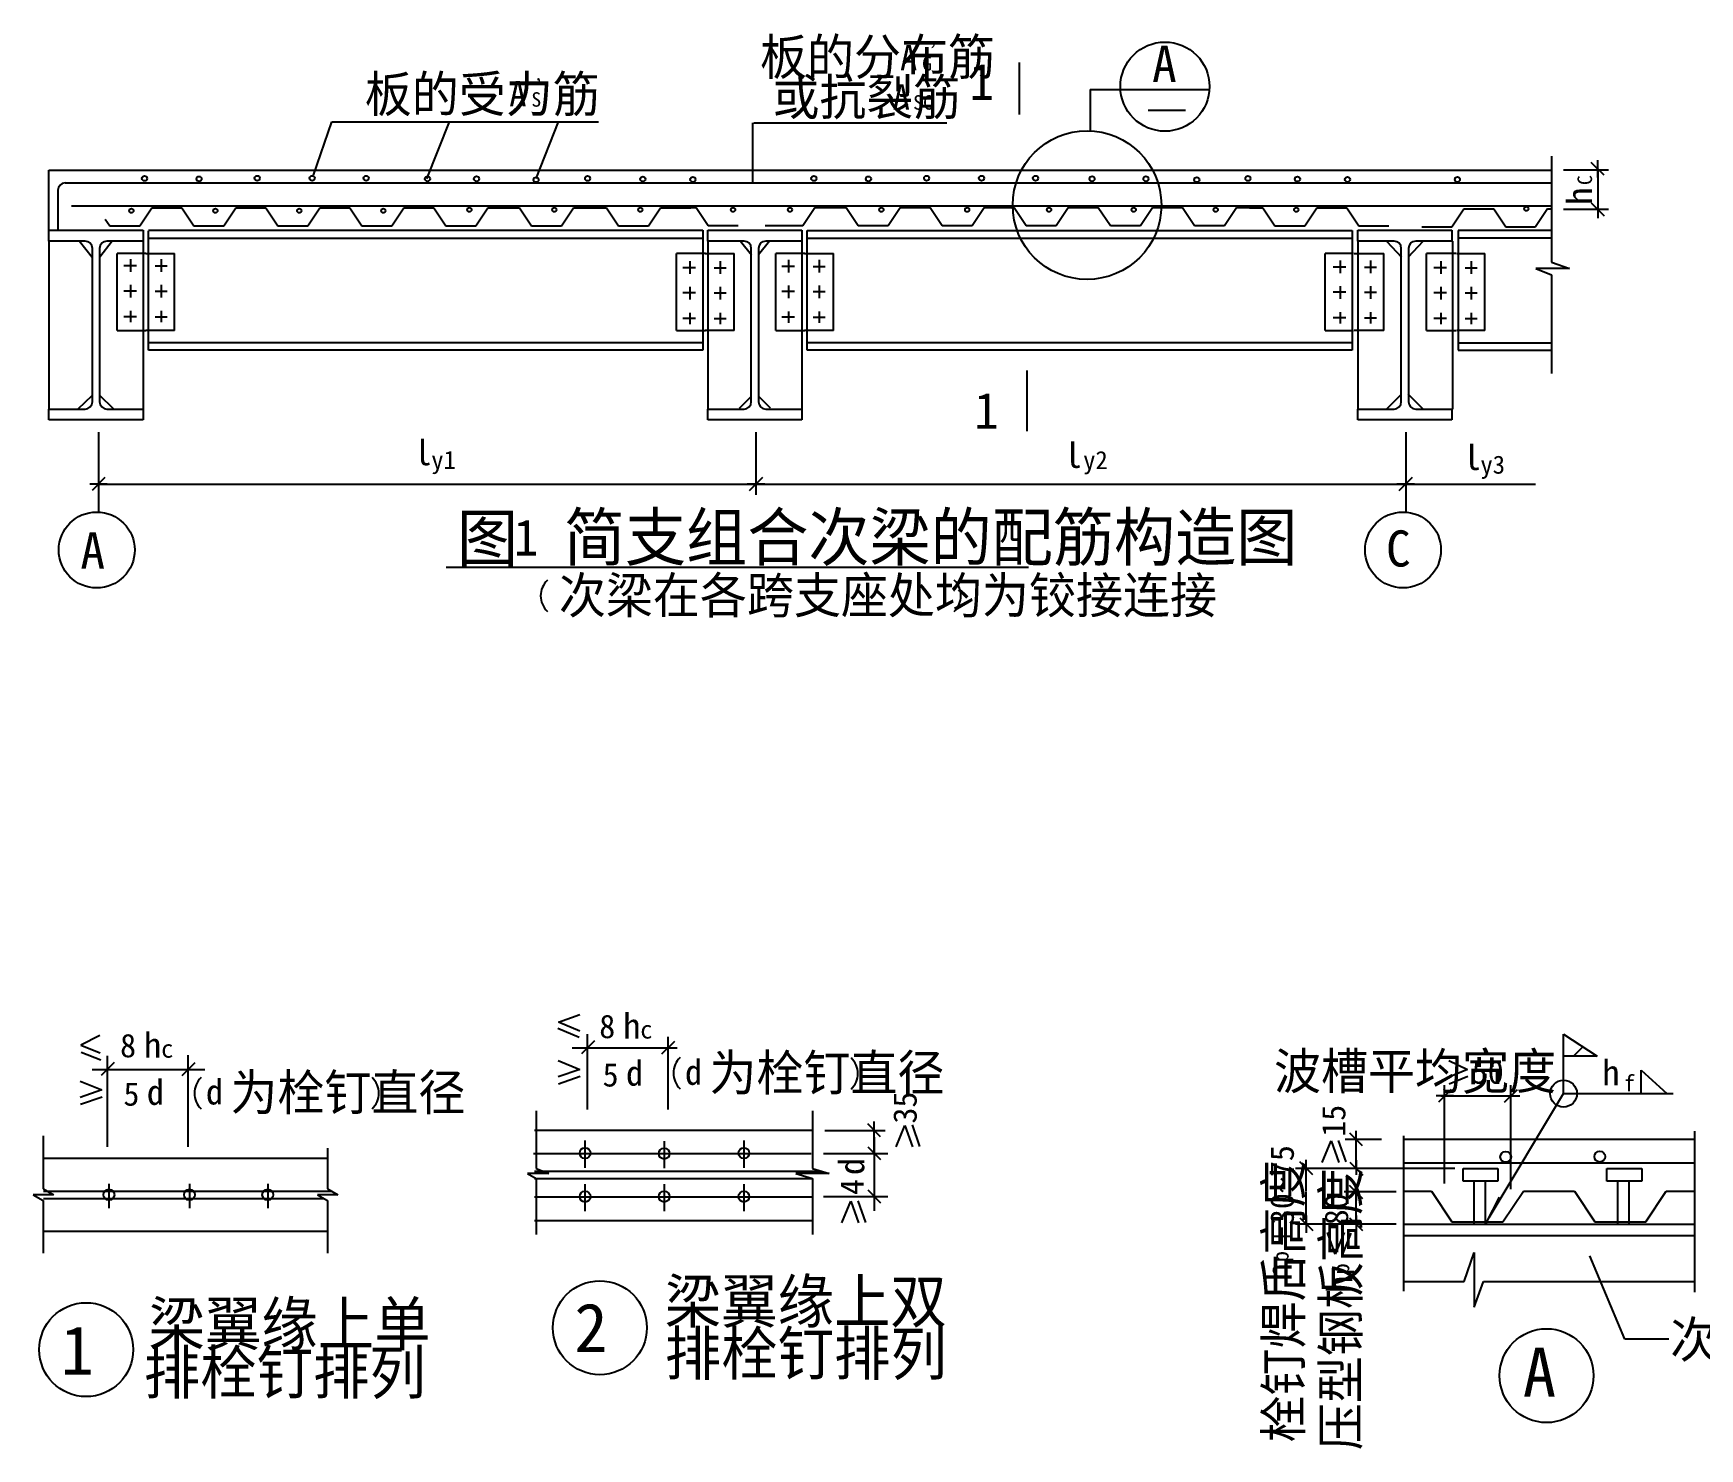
# Model space of a CAD drawing. Header units: metres. Extents: x -1198 to 8001, y 3772 to 7785.
# Drawn here: x -1198 to 3411, y 3772 to 7685 of the extents above; entities that cross this region are included whole.
import ezdxf

# ---------------------------------------------------------------- set-up
doc = ezdxf.new("R2010")
doc.units = ezdxf.units.M
for name, color, linetype in [('BOR', 3, 'Continuous'), ('FRAMING', 2, 'Continuous'), ('HIDDEN', 3, 'Continuous'), ('Z', 4, 'Continuous')]:
    doc.layers.add(name, color=color, linetype=linetype)

# ---------------------------------------------------------------- blocks, each defined once
blk = doc.blocks.new('CC')
blk.add_line((-24.24, 0), (24.24, 0))
at = {"layer": 'FRAMING', "color": 6}
blk.add_line((-17.83, -17.83), (17.83, 17.83), dxfattribs=at)

msp = doc.modelspace()

# ---------------------------------------------------------------- hatches: boundary and pattern name
h = msp.add_hatch()
h.set_pattern_fill('ANSI31', scale=50)
h.paths.add_polyline_path([(3033.97, 4918.09), (3033.97, 4857.71), (3126.93, 4857.71)])

# ---------------------------------------------------------------- linework, layer by layer
for p, q in [((1724.96, 7530.18), (2054.91, 7530.18)), ((1724.96, 7530.18), (1724.96, 7414.23)), ((-422.35, 7293.06), (-372, 7440.42)), ((-372, 7440.42), (365.78, 7440.42)), ((-109.32, 7283.46), (-47.07, 7440.42)), ((192.83, 7283.71), (255.09, 7440.67)), ((792.29, 7271.66), (792.29, 7437.65)), ((795.36, 7437.65), (1328.21, 7437.65)), ((3000.76, 7345.67), (3000.76, 7053.07)), ((3034.18, 7308), (3158.48, 7308)), ((3128.48, 7309.63), (3128.48, 7199.8)), ((3034.18, 7198.8), (3158.48, 7198.8)), ((3000.76, 7053.07), (3050.91, 7035.28)), ((3050.91, 7035.28), (2957.35, 7035.28)), ((2957.35, 7035.28), (3000.76, 7017.61)), ((3000.76, 7017.61), (3000.76, 6744.91)), ((-1017.15, 6582.25), (-1017.15, 6361.74)), ((800.63, 6582.25), (800.63, 6409.04)), ((2597.56, 6582.25), (2597.56, 6361.6)), ((-1016.22, 6439.04), (799.63, 6439.04)), ((801.63, 6439.04), (2956.6, 6439.04)), ((312.34, 4909.2), (252.71, 4933.78)), ((254.36, 4951.18), (313.99, 4972.07)), ((313.99, 4926.6), (254.36, 4951.18)), ((-1013.46, 4914.57), (-1066, 4887.74)), ((-1066, 4887.74), (-1012.3, 4866.75)), ((334.82, 4877.95), (334.82, 4917.95)), ((557.55, 4710.16), (557.55, 4911.16)), ((3033.97, 4918.09), (3126.93, 4857.71)), ((3033.97, 4753.88), (3033.97, 4918.09)), ((-1064.83, 4867.92), (-1011.13, 4846.93)), ((-992.52, 4817.94), (-992.52, 4857.94)), ((-769.79, 4606.45), (-769.79, 4860.14)), ((253.65, 4845.27), (313.28, 4820.68)), ((292.47, 4880.49), (582.95, 4880.49)), ((334.82, 4710.16), (334.82, 4877.95)), ((2716.48, 4845.07), (2768.14, 4820.49)), ((3126.93, 4857.71), (3033.97, 4857.71)), ((-1034.87, 4820.48), (-723.29, 4820.48)), ((-992.52, 4606.45), (-992.52, 4817.94)), ((313.28, 4820.68), (253.65, 4799.79)), ((314.51, 4801.02), (254.88, 4780.12)), ((2768.14, 4820.49), (2716.48, 4799.59)), ((2769.37, 4800.82), (2717.71, 4779.92)), ((3249.03, 4753.88), (3249.03, 4818.9)), ((3249.03, 4818.9), (3319.7, 4753.88)), ((-1068.22, 4788.5), (-1008.59, 4763.92)), ((-1008.59, 4763.92), (-1068.22, 4743.02)), ((2694.67, 4747.57), (2892.53, 4747.57)), ((2704.77, 4505.21), (2704.77, 4777.57)), ((2827.95, 4411.3), (3033.97, 4753.88)), ((2888.48, 4489.59), (2888.48, 4777.57)), ((3033.97, 4753.88), (3337.34, 4753.88)), ((-1007.36, 4744.25), (-1066.99, 4723.35)), ((192.57, 4706.07), (192.57, 4547.02)), ((956.82, 4706.07), (956.82, 4547.02)), ((1127.63, 4627.97), (1127.63, 4676.46)), ((1188.22, 4606.29), (1212.81, 4665.92)), ((1212.81, 4665.92), (1233.7, 4606.29)), ((1232.47, 4667.15), (1253.37, 4607.52)), ((-1170.21, 4636.94), (-1170.21, 4490.09)), ((327.99, 4623.99), (327.99, 4548.99)), ((547.05, 4622.53), (547.05, 4547.53)), ((767.05, 4623.99), (767.05, 4548.99)), ((990.91, 4652.21), (1157.63, 4652.21)), ((1127.63, 4589.98), (1127.63, 4651.21)), ((1127.63, 4613.22), (1127.63, 4564.73)), ((1128.12, 4633.12), (1128.12, 4429.32)), ((2366.88, 4563.61), (2391.46, 4623.24)), ((2391.46, 4623.24), (2412.36, 4563.61)), ((2411.13, 4624.47), (2432.02, 4564.84)), ((2530.85, 4626.98), (2430.59, 4626.98)), ((2460.59, 4546.88), (2460.59, 4625.98)), ((2591.4, 4637.08), (2591.4, 4207.5)), ((3396.14, 4650.05), (3396.14, 4204.79)), ((-384.36, 4602.95), (-384.36, 4490.09)), ((185.43, 4588.05), (953.86, 4588.05)), ((987.26, 4588.05), (1125.45, 4588.05)), ((1125.45, 4588.05), (1165.45, 4588.05)), ((2460.59, 4570.13), (2460.59, 4529.61)), ((168.69, 4533.1), (192.57, 4519.19)), ((228.38, 4533.1), (168.69, 4533.1)), ((192.57, 4547.02), (228.38, 4533.1)), ((192.57, 4519.19), (192.57, 4364.11)), ((1003.06, 4533.1), (911.42, 4533.1)), ((911.42, 4533.1), (956.82, 4519.19)), ((956.82, 4547.02), (1003.06, 4533.1)), ((956.82, 4519.19), (956.82, 4364.11)), ((2733.05, 4546.85), (2292.47, 4546.85)), ((2322.47, 4483.01), (2322.47, 4545.85)), ((-1197.58, 4474.26), (-1170.21, 4458.42)), ((-1141.4, 4474.26), (-1197.58, 4474.26)), ((-1170.21, 4490.09), (-1141.4, 4474.26)), ((-988.56, 4504.23), (-988.56, 4436.73)), ((-765.87, 4504.23), (-765.87, 4436.73)), ((-549.53, 4504.23), (-549.53, 4436.73)), ((-411.73, 4474.26), (-384.36, 4458.42)), ((-355.55, 4474.26), (-411.73, 4474.26)), ((-384.36, 4490.09), (-355.55, 4474.26)), ((327.99, 4503.65), (327.99, 4428.65)), ((547.05, 4503.65), (547.05, 4428.65)), ((767.05, 4503.65), (767.05, 4428.65)), ((2322.47, 4393.72), (2322.47, 4481.01)), ((2571.49, 4482.01), (2426.96, 4482.01)), ((2460.17, 4457.77), (2460.17, 4498.29)), ((2460.17, 4498.29), (2460.17, 4457.77)), ((2460.17, 4393.72), (2460.17, 4481.01)), ((-1170.21, 4458.42), (-1170.21, 4313.02)), ((-384.36, 4458.42), (-384.36, 4313.02)), ((188.39, 4468.65), (956.82, 4468.65)), ((987.26, 4469.43), (1125.45, 4469.43)), ((1038.63, 4396.52), (1063.22, 4456.15)), ((1063.22, 4456.15), (1084.11, 4396.52)), ((1082.88, 4457.38), (1103.78, 4397.75)), ((1125.45, 4469.43), (1165.45, 4469.43)), ((2255.05, 4383.7), (2255.05, 4336.83)), ((2571.49, 4392.72), (2292.47, 4392.72)), ((2709.7, 4423.51), (2709.7, 4423.51)), ((2232.1, 4360.02), (2280.3, 4360.02)), ((2402.41, 4310.04), (2381.52, 4369.67)), ((2427, 4369.67), (2402.41, 4310.04)), ((2446.21, 4368.07), (2421.63, 4308.44)), ((2759.19, 4234.03), (2786.6, 4314.68)), ((2786.6, 4314.68), (2786.6, 4163.64)), ((3203.47, 4074.65), (3106.44, 4305.66)), ((2591.4, 4234.03), (2759.19, 4234.03)), ((2786.6, 4163.64), (2812.74, 4234.03)), ((2812.74, 4234.03), (3396.14, 4234.03)), ((3325.29, 4074.65), (3203.47, 4074.65))]:
    msp.add_line(p, q)
msp.add_lwpolyline([(2855.97, 4467.41), (2818.73, 4395.29)])
for centre, radius in [((1931.79, 7538.01), 123.36), ((1716.27, 7210.34), 205.57), ((-1022.21, 6256.86), 105.01), ((2590.14, 6256.86), 105.01), ((3033.97, 4753.88), 37.18)]:
    msp.add_circle(centre, radius)
at = {"layer": 'BOR'}
for p, q in [((-1154.35, 7307.23), (3000.76, 7307.23)), ((-1154.35, 7140.8), (-1154.35, 7307.23)), ((-903.36, 7152.7), (-870.16, 7202.5)), ((-870.16, 7202.5), (-787.16, 7202.5)), ((-787.16, 7202.5), (-753.96, 7152.7)), ((-670.96, 7152.7), (-637.76, 7202.5)), ((-670.96, 7152.7), (-637.76, 7202.5)), ((-637.76, 7202.5), (-554.76, 7202.5)), ((-637.76, 7202.5), (-554.76, 7202.5)), ((-554.76, 7202.5), (-521.56, 7152.7)), ((-438.56, 7152.7), (-405.36, 7202.5)), ((-405.36, 7202.5), (-322.36, 7202.5)), ((-322.36, 7202.5), (-289.16, 7152.7)), ((-206.16, 7152.7), (-172.96, 7202.5)), ((-172.96, 7202.5), (-89.96, 7202.5)), ((-89.96, 7202.5), (-56.76, 7152.7)), ((26.24, 7152.7), (59.44, 7202.5)), ((59.44, 7202.5), (142.44, 7202.5)), ((63.59, 7202.5), (146.59, 7202.5)), ((146.59, 7202.5), (179.79, 7152.7)), ((262.79, 7152.7), (295.99, 7202.5)), ((295.99, 7202.5), (345.79, 7202.5)), ((337.49, 7202.5), (387.29, 7202.5)), ((387.29, 7202.5), (420.49, 7152.7)), ((503.49, 7152.7), (536.69, 7202.5)), ((503.49, 7152.7), (536.69, 7202.5)), ((536.69, 7202.5), (620.99, 7202.5)), ((635.24, 7202.5), (550.94, 7202.5)), ((668.44, 7152.7), (635.24, 7202.5)), ((668.44, 7152.7), (635.24, 7202.5)), ((963.22, 7202.5), (930.02, 7152.7)), ((1046.22, 7202.5), (963.22, 7202.5)), ((1050.37, 7202.5), (967.37, 7202.5)), ((1083.57, 7152.7), (1050.37, 7202.5)), ((1199.77, 7202.5), (1166.57, 7152.7)), ((1282.77, 7202.5), (1199.77, 7202.5)), ((1315.97, 7152.7), (1282.77, 7202.5)), ((1432.17, 7202.5), (1398.97, 7152.7)), ((1515.17, 7202.5), (1432.17, 7202.5)), ((1548.37, 7152.7), (1515.17, 7202.5)), ((1664.57, 7202.5), (1631.37, 7152.7)), ((1747.57, 7202.5), (1664.57, 7202.5)), ((1747.57, 7202.5), (1664.57, 7202.5)), ((1780.77, 7152.7), (1747.57, 7202.5)), ((1780.77, 7152.7), (1747.57, 7202.5)), ((1896.97, 7202.5), (1863.77, 7152.7)), ((1979.97, 7202.5), (1896.97, 7202.5)), ((2013.17, 7152.7), (1979.97, 7202.5)), ((2129.37, 7202.5), (2096.17, 7152.7)), ((2165.98, 7202.5), (2129.37, 7202.5)), ((2165.98, 7202.5), (2202.59, 7202.5)), ((2202.59, 7202.5), (2235.79, 7152.7)), ((2318.79, 7152.7), (2351.99, 7202.5)), ((2351.99, 7202.5), (2434.99, 7202.5)), ((2434.99, 7202.5), (2468.19, 7152.7)), ((2725.06, 7149.96), (2758.26, 7199.76)), ((2758.26, 7199.76), (2841.26, 7199.76)), ((2841.26, 7199.76), (2874.46, 7149.96)), ((2990.13, 7199.73), (2956.95, 7149.96)), ((2990.13, 7199.73), (3000.76, 7199.73)), ((-998.85, 7171.43), (-986.36, 7152.7)), ((-986.36, 7152.7), (-903.36, 7152.7)), ((-753.96, 7152.7), (-670.96, 7152.7)), ((-521.56, 7152.7), (-438.56, 7152.7)), ((-289.16, 7152.7), (-206.16, 7152.7)), ((-56.76, 7152.7), (26.24, 7152.7)), ((179.79, 7152.7), (262.79, 7152.7)), ((420.49, 7152.7), (503.49, 7152.7)), ((751.44, 7152.7), (668.44, 7152.7)), ((908.89, 7152.7), (825.89, 7152.7)), ((930.02, 7152.7), (847.02, 7152.7)), ((1166.57, 7152.7), (1083.57, 7152.7)), ((1398.97, 7152.7), (1315.97, 7152.7)), ((1631.37, 7152.7), (1548.37, 7152.7)), ((1863.77, 7152.7), (1780.77, 7152.7)), ((2096.17, 7152.7), (2013.17, 7152.7)), ((2235.79, 7152.7), (2318.79, 7152.7)), ((2468.19, 7152.7), (2551.19, 7152.7)), ((2642.06, 7149.96), (2725.06, 7149.96)), ((2874.46, 7149.96), (2956.95, 7149.96)), ((2591.4, 4627.4), (3395.89, 4627.4)), ((2591.4, 4483.91), (2669.08, 4483.91)), ((2669.08, 4483.91), (2725.52, 4399.25)), ((2866.62, 4399.25), (2923.06, 4483.91)), ((2923.06, 4483.91), (3064.16, 4483.91)), ((3064.16, 4483.91), (3120.6, 4399.25)), ((3261.7, 4399.25), (3318.14, 4483.91)), ((3318.14, 4483.91), (3395.89, 4483.91)), ((2725.52, 4399.25), (2866.62, 4399.25)), ((3120.6, 4399.25), (3261.7, 4399.25))]:
    msp.add_line(p, q, dxfattribs=at)
at = {"layer": 'FRAMING'}
for p, q in [((1528.52, 7605.09), (1528.52, 7460.9)), ((-1129.67, 7251.66), (-1129.67, 7140.8)), ((-1109.67, 7271.66), (3000.76, 7271.66)), ((-1091.9, 7208.48), (3000.76, 7208.48)), ((-1154.35, 7140.8), (-894.19, 7140.8)), ((-1154.35, 7140.8), (-894.19, 7140.8)), ((-1154.35, 7110.8), (-1154.35, 7140.8)), ((-1154.35, 7110.8), (-1154.35, 6646.64)), ((-1054.27, 7110.8), (-1154.35, 7110.8)), ((-1069.5, 7110.26), (-1035.03, 7066.24)), ((-979.56, 7110.26), (-1014.04, 7066.24)), ((-894.19, 7110.8), (-994.27, 7110.8)), ((-894.19, 7140.8), (-894.19, 7110.8)), ((-894.19, 7110.8), (-894.19, 7076.99)), ((-879.5, 7140.84), (653.87, 7140.84)), ((-879.5, 7076.99), (-879.5, 7139.36)), ((-879.5, 7119.36), (653.87, 7119.36)), ((653.87, 7140.84), (653.87, 7076.99)), ((667.79, 7110.8), (667.79, 7140.8)), ((667.79, 7140.8), (927.95, 7140.8)), ((667.79, 7140.8), (927.95, 7140.8)), ((667.79, 7110.8), (667.79, 7076.99)), ((767.87, 7110.8), (667.79, 7110.8)), ((757.89, 7110.39), (788.11, 7073.01)), ((838.46, 7110.39), (808.25, 7073.01)), ((927.95, 7110.8), (827.87, 7110.8)), ((927.95, 7140.8), (927.95, 7110.8)), ((927.95, 7110.8), (927.95, 7076.99)), ((942.32, 7140.63), (2449.08, 7140.63)), ((942.32, 7076.99), (942.32, 7140.63)), ((942.32, 7119.36), (2449.08, 7119.36)), ((2449.08, 7140.63), (2449.08, 7076.99)), ((2465.15, 7140.8), (2725.31, 7140.8)), ((2465.15, 7140.8), (2725.31, 7140.8)), ((2465.15, 7110.8), (2465.15, 7140.8)), ((2465.15, 7110.8), (2465.15, 7076.99)), ((2565.23, 7110.8), (2465.15, 7110.8)), ((2545.8, 7110.21), (2586.11, 7066.26)), ((2644.75, 7110.21), (2604.43, 7066.26)), ((2725.31, 7110.8), (2625.23, 7110.8)), ((2725.31, 7140.8), (2725.31, 7110.8)), ((2726.92, 7110.8), (2726.92, 7076.99)), ((2742.99, 7140.63), (2742.99, 7076.99)), ((3000.76, 7140.63), (2742.99, 7140.63)), ((3000.76, 7119.36), (2742.99, 7119.36)), ((-1034.27, 6666.64), (-1034.27, 7090.8)), ((-1014.27, 7090.8), (-1014.27, 6666.64)), ((-886.25, 7076.99), (-966.04, 7076.99)), ((-966.04, 6863.84), (-966.04, 7076.99)), ((-928.52, 7060.52), (-928.52, 7025.83)), ((-886.77, 7076.99), (-806.98, 7076.99)), ((-844.49, 7060.52), (-844.49, 7025.83)), ((-806.98, 6863.84), (-806.98, 7076.99)), ((660.86, 7076.99), (581.07, 7076.99)), ((581.07, 6863.84), (581.07, 7076.99)), ((617.5, 7055.3), (617.5, 7020.61)), ((660.34, 7076.99), (740.13, 7076.99)), ((701.53, 7055.3), (701.53, 7020.61)), ((740.13, 6863.84), (740.13, 7076.99)), ((787.87, 6666.64), (787.87, 7090.8)), ((807.87, 7090.8), (807.87, 6666.64)), ((935.88, 7076.99), (856.09, 7076.99)), ((856.09, 6863.84), (856.09, 7076.99)), ((891.14, 7059.05), (891.14, 7024.36)), ((935.36, 7076.99), (1015.15, 7076.99)), ((975.16, 7059.05), (975.16, 7024.36)), ((1015.15, 6863.84), (1015.15, 7076.99)), ((2453.09, 7076.99), (2375.32, 7076.99)), ((2375.32, 6863.84), (2375.32, 7076.99)), ((2416.03, 7057.14), (2416.03, 7022.45)), ((2455.39, 7076.99), (2537.22, 7076.99)), ((2500.06, 7057.14), (2500.06, 7022.45)), ((2537.22, 6863.84), (2537.22, 7076.99)), ((2585.23, 6666.64), (2585.23, 7090.8)), ((2605.23, 7090.8), (2605.23, 6666.64)), ((2736.67, 7076.99), (2654.85, 7076.99)), ((2654.85, 6863.84), (2654.85, 7076.99)), ((2694.35, 7055.27), (2694.35, 7020.58)), ((2738.98, 7076.99), (2816.74, 7076.99)), ((2778.38, 7055.27), (2778.38, 7020.58)), ((2816.74, 6863.84), (2816.74, 7076.99)), ((-912.31, 7042.41), (-947.6, 7042.41)), ((-860.71, 7042.41), (-827.57, 7042.41)), ((633.72, 7037.19), (598.43, 7037.19)), ((685.32, 7037.19), (718.45, 7037.19)), ((907.35, 7040.94), (872.06, 7040.94)), ((958.95, 7040.94), (992.08, 7040.94)), ((2432.25, 7039.03), (2396.95, 7039.03)), ((2483.84, 7039.03), (2516.98, 7039.03)), ((2710.56, 7037.16), (2675.27, 7037.16)), ((2762.16, 7037.16), (2795.3, 7037.16)), ((-912.31, 6972.83), (-947.6, 6972.83)), ((-928.52, 6989.92), (-928.52, 6954.73)), ((-860.71, 6972.83), (-827.57, 6972.83)), ((-844.49, 6989.92), (-844.49, 6954.73)), ((633.72, 6967.61), (598.43, 6967.61)), ((617.5, 6984.7), (617.5, 6949.51)), ((685.32, 6967.61), (718.45, 6967.61)), ((701.53, 6984.7), (701.53, 6949.51)), ((907.35, 6971.36), (872.06, 6971.36)), ((891.14, 6988.45), (891.14, 6953.26)), ((958.95, 6971.36), (992.08, 6971.36)), ((975.16, 6988.45), (975.16, 6953.26)), ((2432.25, 6969.45), (2396.95, 6969.45)), ((2416.03, 6986.54), (2416.03, 6951.35)), ((2483.84, 6969.45), (2516.98, 6969.45)), ((2500.06, 6986.54), (2500.06, 6951.35)), ((2710.56, 6967.58), (2675.27, 6967.58)), ((2694.35, 6984.67), (2694.35, 6949.48)), ((2762.16, 6967.58), (2795.3, 6967.58)), ((2778.38, 6984.67), (2778.38, 6949.48)), ((-928.52, 6918.1), (-928.52, 6886.56)), ((-844.49, 6918.1), (-844.49, 6886.56)), ((617.5, 6912.88), (617.5, 6881.34)), ((701.53, 6912.88), (701.53, 6881.34)), ((891.14, 6916.63), (891.14, 6885.09)), ((975.16, 6916.63), (975.16, 6885.09)), ((2416.03, 6914.72), (2416.03, 6883.18)), ((2500.06, 6914.72), (2500.06, 6883.18)), ((2694.35, 6912.85), (2694.35, 6881.31)), ((2778.38, 6912.85), (2778.38, 6881.31)), ((-912.31, 6901.87), (-947.6, 6901.87)), ((-860.71, 6901.87), (-827.57, 6901.87)), ((633.72, 6896.66), (598.43, 6896.66)), ((685.32, 6896.66), (718.45, 6896.66)), ((907.35, 6900.4), (872.06, 6900.4)), ((958.95, 6900.4), (992.08, 6900.4)), ((2432.25, 6898.5), (2396.95, 6898.5)), ((2483.84, 6898.5), (2516.98, 6898.5)), ((2710.56, 6896.62), (2675.27, 6896.62)), ((2762.16, 6896.62), (2795.3, 6896.62)), ((-966.04, 6863.84), (-886.25, 6863.84)), ((-894.19, 6863.84), (-894.19, 6646.64)), ((-806.98, 6863.84), (-886.77, 6863.84)), ((-879.5, 6809.49), (-879.5, 6863.84)), ((653.87, 6829.49), (-879.5, 6829.49)), ((581.07, 6863.84), (660.86, 6863.84)), ((653.87, 6863.84), (653.87, 6809.49)), ((740.13, 6863.84), (660.34, 6863.84)), ((667.79, 6863.84), (667.79, 6646.64)), ((856.09, 6863.84), (935.88, 6863.84)), ((927.95, 6863.84), (927.95, 6646.64)), ((1015.15, 6863.84), (935.36, 6863.84)), ((942.32, 6809.49), (942.32, 6863.84)), ((2449.08, 6829.49), (942.32, 6829.49)), ((2375.32, 6863.84), (2453.09, 6863.84)), ((2449.08, 6863.84), (2449.08, 6809.49)), ((2537.22, 6863.84), (2455.39, 6863.84)), ((2465.15, 6863.84), (2465.15, 6646.64)), ((2654.85, 6863.84), (2736.67, 6863.84)), ((2726.92, 6863.84), (2726.92, 6646.64)), ((2816.74, 6863.84), (2738.98, 6863.84)), ((2742.99, 6863.84), (2742.99, 6809.49)), ((2742.99, 6829.49), (3000.76, 6829.49)), ((653.87, 6809.49), (-879.5, 6809.49)), ((2449.08, 6809.49), (942.32, 6809.49)), ((2742.99, 6809.49), (3000.76, 6809.49)), ((1549.94, 6753.31), (1549.94, 6585.82)), ((-1073.34, 6647.07), (-1035.03, 6684.03)), ((-975.81, 6647.07), (-1014.12, 6684.03)), ((755.02, 6648.88), (788.11, 6681.95)), ((841.34, 6648.88), (808.25, 6681.95)), ((2545.8, 6646.95), (2586.11, 6687.23)), ((2644.75, 6646.95), (2604.43, 6687.23)), ((-1154.35, 6616.64), (-1154.35, 6646.64)), ((-1154.35, 6646.64), (-1054.27, 6646.64)), ((-994.27, 6646.64), (-894.19, 6646.64)), ((-894.19, 6646.64), (-894.19, 6616.64)), ((667.79, 6616.64), (667.79, 6646.64)), ((667.79, 6646.64), (767.87, 6646.64)), ((827.87, 6646.64), (927.95, 6646.64)), ((927.95, 6646.64), (927.95, 6616.64)), ((2465.15, 6646.64), (2565.23, 6646.64)), ((2465.15, 6616.64), (2465.15, 6646.64)), ((2625.23, 6646.64), (2725.31, 6646.64)), ((2725.31, 6646.64), (2725.31, 6616.64)), ((-894.19, 6616.64), (-1154.35, 6616.64)), ((927.95, 6616.64), (667.79, 6616.64)), ((2725.31, 6616.64), (2465.15, 6616.64)), ((-56.11, 6209.26), (1554.68, 6209.22)), ((354.24, 4899.26), (318.57, 4863.59)), ((540.65, 4863.32), (576.32, 4898.99)), ((-973.96, 4839.55), (-1009.63, 4803.88)), ((-751.13, 4838.93), (-786.8, 4803.27)), ((1145.47, 4634.38), (1109.8, 4670.05)), ((188.39, 4652.3), (956.82, 4652.3)), ((-1169.26, 4574.87), (-384.36, 4574.87)), ((1109.8, 4606.81), (1145.47, 4571.14)), ((2443.18, 4564.39), (2478.85, 4528.72)), ((2593.13, 4562.72), (3397.88, 4562.72)), ((2756.1, 4511.49), (2756.1, 4546.94)), ((2756.1, 4546.94), (2852.53, 4546.94)), ((2852.53, 4546.94), (2852.53, 4511.49)), ((3153.86, 4511.49), (3153.86, 4546.94)), ((3153.86, 4546.94), (3250.28, 4546.94)), ((3250.28, 4546.94), (3250.28, 4511.49)), ((1109.8, 4487.61), (1145.47, 4451.94)), ((2478, 4464.18), (2442.33, 4499.85)), ((2442.33, 4499.85), (2478, 4464.18)), ((2852.53, 4511.49), (2756.1, 4511.49)), ((2786.71, 4392.97), (2786.71, 4511.49)), ((2817.79, 4392.97), (2817.79, 4511.49)), ((3250.28, 4511.49), (3153.86, 4511.49)), ((3184.47, 4392.97), (3184.47, 4511.49)), ((3215.55, 4392.97), (3215.55, 4511.49)), ((188.39, 4402.51), (956.82, 4402.51)), ((2591.4, 4392.97), (3396.14, 4392.97)), ((-1169.26, 4373.44), (-384.36, 4373.44)), ((2591.4, 4361.7), (3396.14, 4361.7))]:
    msp.add_line(p, q, dxfattribs=at)
for centre, radius in [((-890.07, 7284.27), 7.09), ((-739.18, 7282.77), 7.09), ((-578.44, 7284.61), 7.09), ((-426.43, 7284.61), 7.09), ((-277.16, 7284.61), 7.09), ((-107.55, 7283.11), 7.09), ((28.11, 7283.11), 7.09), ((192.78, 7280.59), 7.09), ((335.21, 7284.27), 7.09), ((487.96, 7282.43), 7.09), ((626.32, 7281.27), 7.09), ((960.98, 7284.27), 7.09), ((1111.86, 7282.77), 7.09), ((1272.61, 7284.61), 7.09), ((1424.62, 7284.61), 7.09), ((1573.89, 7284.61), 7.09), ((1730.3, 7283.11), 7.09), ((1879.16, 7283.11), 7.09), ((2019.83, 7280.59), 7.09), ((2161.37, 7284.27), 7.09), ((2298.28, 7282.43), 7.09), ((2436.64, 7281.27), 7.09), ((2740.56, 7281.27), 7.09), ((-926.45, 7194.85), 5.91), ((-693.95, 7194.85), 5.91), ((-462.29, 7194.85), 5.91), ((-229.72, 7194.85), 5.91), ((8.32, 7197.7), 5.91), ((243.22, 7197.7), 5.91), ((480.96, 7197.7), 5.91), ((737.56, 7197.7), 5.91), ((895, 7197.7), 5.91), ((1147.85, 7197.7), 5.91), ((1384.88, 7197.7), 5.91), ((1611.3, 7197.7), 5.91), ((1845.41, 7197.7), 5.91), ((2072.35, 7197.7), 5.91), ((2294.87, 7197.7), 5.91), ((2931.13, 7200.44), 5.91), ((328.28, 4589.22), 15), ((546.94, 4587.77), 15), ((767.34, 4589.22), 15), ((2874.24, 4578.93), 15), ((3134.39, 4579.51), 15), ((-988.56, 4474.23), 15), ((-765.87, 4474.23), 15), ((-549.53, 4474.23), 15), ((328.28, 4468.89), 15), ((546.94, 4468.89), 15), ((767.34, 4468.89), 15), ((369.11, 4106.47), 129.85), ((-1051.42, 4045.81), 129.85), ((2987.03, 3974), 129.85)]:
    msp.add_circle(centre, radius, dxfattribs=at)
for centre, start, end in [((-1109.67, 7251.66), 90, 180), ((-1054.27, 7090.8), 0, 90), ((-994.27, 7090.8), 90, 180), ((767.87, 7090.8), 0, 90), ((827.87, 7090.8), 90, 180), ((2565.23, 7090.8), 0, 90), ((2625.23, 7090.8), 90, 180), ((-1054.27, 6666.64), 270, 0), ((-994.27, 6666.64), 180, 270), ((767.87, 6666.64), 270, 0), ((827.87, 6666.64), 180, 270), ((2565.23, 6666.64), 270, 0), ((2625.23, 6666.64), 180, 270)]:
    msp.add_arc(centre, 20, start, end, dxfattribs=at)
at = {"layer": 'HIDDEN'}
for p, q in [((-894.19, 7076.99), (-894.19, 6863.84)), ((-879.5, 6863.84), (-879.5, 7076.99)), ((653.87, 7076.99), (653.87, 6863.84)), ((667.79, 7076.99), (667.79, 6863.84)), ((927.95, 7076.99), (927.95, 6863.84)), ((942.32, 6863.84), (942.32, 7076.99)), ((2449.08, 7076.99), (2449.08, 6863.84)), ((2465.15, 7076.99), (2465.15, 6863.84)), ((2726.92, 7076.99), (2726.92, 6863.84)), ((2742.99, 7076.99), (2742.99, 6863.84)), ((188.39, 4538.88), (980.69, 4538.88)), ((188.39, 4518.88), (956.82, 4518.88)), ((-1169.26, 4484.16), (-372.84, 4484.16)), ((-1169.26, 4464.16), (-393, 4464.16))]:
    msp.add_line(p, q, dxfattribs=at)
at = {"layer": 'Z'}
msp.add_line((1885.73, 7472.92), (1988.35, 7472.92), dxfattribs=at)
for centre, start, end in [((264.66, 6130.12), 133.35, 226.65), ((1308.44, 6130.12), 313.35, 46.65), ((631.9, 4810.52), 133.35, 226.65), ((1023.24, 4809.13), 313.35, 46.65), ((-692.84, 4754.79), 133.35, 226.65), ((-301.5, 4754.79), 313.35, 46.65)]:
    msp.add_arc(centre, 59.32, start, end, dxfattribs=at)

# ---------------------------------------------------------------- block references
for p, rotation in [((3128.48, 7310.63), 90), ((3128.48, 7198.8), 270), ((-1017.22, 6439.04), 180), ((800.63, 6439.04), 180), ((2597.56, 6439.04), 180), ((2705.78, 4747.57), 180), ((2460.59, 4626.98), 90), ((2322.47, 4546.85), 90), ((2322.47, 4392.72), 270), ((2460.17, 4392.72), 270)]:
    msp.add_blockref('CC', p, dxfattribs=dict(rotation=rotation))
for p in [(800.63, 6439.04), (2597.56, 6439.04), (2888.68, 4747.57)]:
    msp.add_blockref('CC', p)

# ---------------------------------------------------------------- texts
for s, height, p in [('板的分布筋', 100, (811.96, 7570.22)), ('A', 100, (1896.28, 7550.98)), ('板的受力筋', 100, (-281, 7467.53)), ('或抗裂筋', 100, (846.3, 7459.1)), ('1', 100, (1390.92, 7501.41)), ('SC', 40, (1235.62, 7474.25)), ('1', 100, (1404.26, 6591.95)), ('l', 70, (-143.78, 6491.24)), ('l', 70, (1654.3, 6483.87)), ('l', 70, (2757.72, 6478.02)), ('y1', 50, (-97.22, 6481.04)), ('y2', 50, (1705.54, 6480.47)), ('y3', 50, (2804.14, 6467.79)), ('图', 130, (-25.95, 6224.73)), ('简支组合次梁的配筋构造图', 130, (269.66, 6227.26)), ('1', 100, (131.02, 6241.41)), ('次梁在各跨支座处均为铰接连接', 100, (255.75, 6081.6)), ('h', 70, (433.51, 4906.01)), ('c', 50, (480.81, 4906.01)), ('h', 70, (-891.52, 4853.03)), ('c', 50, (-844.23, 4853.03)), ('d', 70, (441.29, 4775.72)), ('d', 70, (604.36, 4778.18)), ('为栓钉直径', 100, (671.99, 4761.43)), ('波槽平均宽度', 100, (2233.33, 4765.87)), ('h', 70, (3141.27, 4776.92)), ('d', 70, (-883.74, 4722.74)), ('d', 70, (-720.38, 4723.84)), ('为栓钉直径', 100, (-652.74, 4707.08)), ('梁翼缘上双', 120, (548.6, 4119.62)), ('梁翼缘上单', 120, (-878.99, 4057.29)), ('排栓钉排列', 120, (548.6, 3975.44)), ('次梁', 100, (3329.17, 4023.92)), ('排栓钉排列', 120, (-892.23, 3923.02))]:
    msp.add_text(s, height=height).set_placement(p)
for s, height, p in [('C', 40, (3112.79, 7265.8)), ('h', 70, (3112.79, 7211.22)), ('35', 65, (1245.33, 4670.92)), ('15', 65, (2430.85, 4634.46)), ('d', 70, (1100.07, 4528.54)), ('栓钉焊后高度', 100, (2309.41, 3789.26)), ('30~75', 65, (2288.27, 4390.13)), ('压型钢板高度', 100, (2467.39, 3767.91)), ('80', 65, (2438.34, 4389.84)), ('p', 45, (2273.67, 4287.95)), ('h', 70, (2282.1, 4236.21)), ('h', 70, (2449.77, 4202.27)), ('p', 45, (2441.34, 4254.01))]:
    msp.add_text(s, height=height, rotation=90).set_placement(p)
at = {"layer": 'FRAMING'}
for s, p in [('2', (298.57, 4038.98)), ('1', (-1121.97, 3976.3)), ('A', (2921.52, 3916.03))]:
    msp.add_text(s, height=135, dxfattribs=at).set_placement(p)
at = {"layer": 'Z'}
for s, height, p in [('A', 70, (1199.28, 7582.73)), (',', 40, (1277.29, 7654.3)), ('G', 40, (1260.41, 7582)), (',', 40, (185.64, 7554.82)), ('A', 70, (118.58, 7483.25)), ('S', 40, (179.71, 7482.52)), ('A', 70, (1178.86, 7474.25)), ('A', 100, (-1067.37, 6205.58)), ('C', 100, (2543.22, 6211.01)), ('8', 65, (367.41, 4907.09)), ('8', 65, (-957.62, 4854.12)), ('50', 65, (2780.26, 4781.17)), ('5', 65, (376.66, 4773.29)), ('f', 45, (3200.94, 4760.14)), ('5', 65, (-948.37, 4720.31))]:
    msp.add_text(s, height=height, dxfattribs=at).set_placement(p)
msp.add_text('4', height=65, rotation=90, dxfattribs=at).set_placement((1098.97, 4473.33))

doc.saveas('drawing.dxf')
